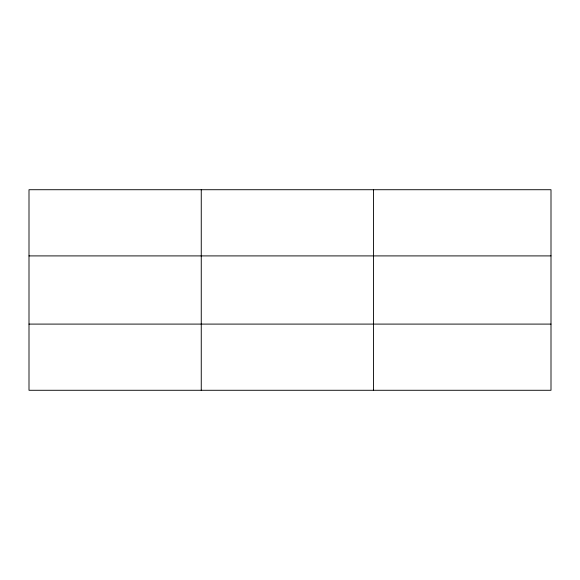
<?xml version="1.0" encoding="UTF-8"?>
<svg xmlns="http://www.w3.org/2000/svg" width="580" height="580" viewBox="0 0 580 580"><rect width="100%" height="100%" fill="white"/><g stroke="black" fill="none" stroke-linecap="round" stroke-linejoin="round"><path stroke-width="0.87" d="M201.26 189.718L201.26 390.282M373.52 189.718L373.52 390.282M551 255.903L551 189.718L29 189.718L29 390.282L551 390.282L551 255.903L29 255.903M29 324.097L551 324.097"/></g></svg>
